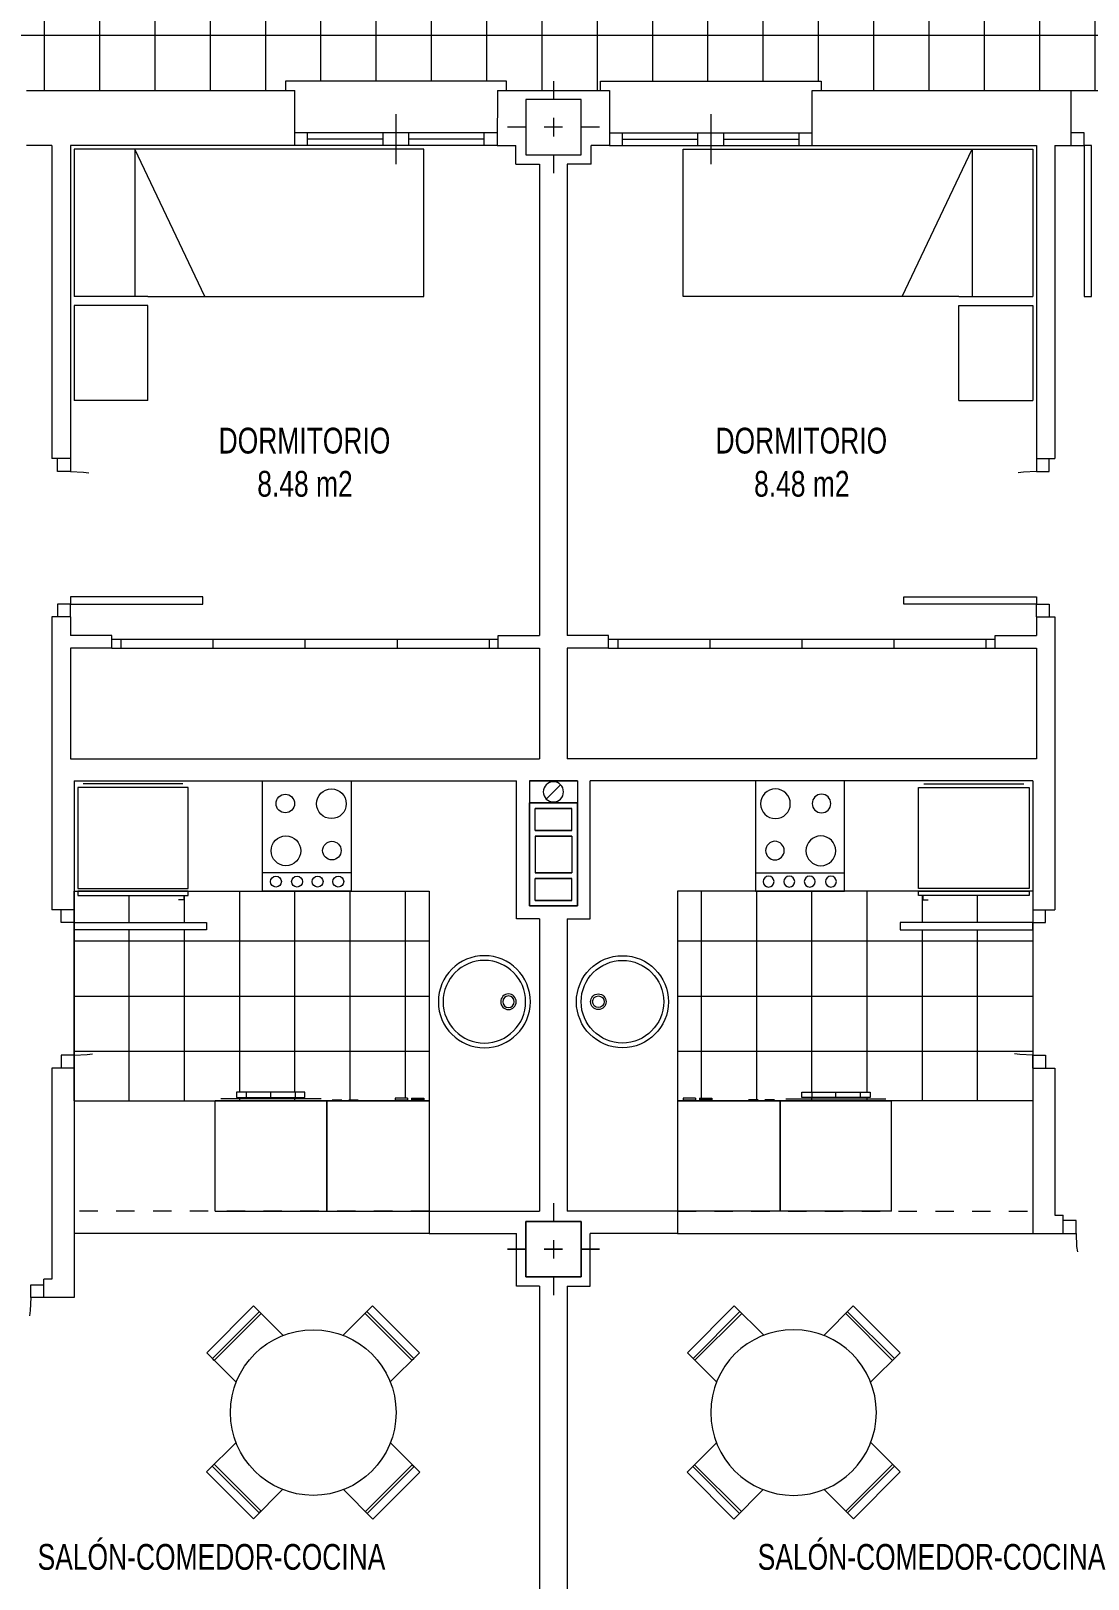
# Model space of a CAD drawing. Header units: millimetres. Extents: x 1426 to 1585, y -58 to 4.
# Drawn here: x 1513.29 to 1519.03, y -48.42 to -40.01 of the extents above; entities that cross this region are included whole.
import ezdxf
from ezdxf.enums import TextEntityAlignment as Align

# ---------------------------------------------------------------- set-up
doc = ezdxf.new("R2010")
doc.units = ezdxf.units.MM
doc.header["$LTSCALE"] = 0.35
for name, pattern in [('DASHDOT', [1, 0.5, -0.25, 0, -0.25]), ('HIDDEN', [0.375, 0.25, -0.125]), ('PUNTOS', [6.35, 0, -6.35])]:
    doc.linetypes.add(name, pattern=pattern)
for name, color, linetype, lineweight in [('BAJANTES', 9, 'Continuous', 0), ('BARRIDO_PUERTA', 251, 'PUNTOS', 0), ('CARPINTERIA', 4, 'Continuous', 0), ('COCINA', 7, 'Continuous', 0), ('ESCALERAS', 7, 'Continuous', 0), ('GRAFISMOS', 8, 'DASHDOT', 0), ('MUEBLES', 7, 'Continuous', 0), ('MUROS', 1, 'Continuous', 0), ('OCULTO', 11, 'HIDDEN', 0), ('PILARES', 7, 'Continuous', 0), ('SANITARIOS', 7, 'Continuous', 0), ('SHUNT', 9, 'Continuous', 0), ('SOLERIA', 251, 'Continuous', 0), ('SUPERFICIES', 2, 'Continuous', 0), ('TEXTOS', 3, 'Continuous', 0)]:
    doc.layers.add(name, color=color, linetype=linetype, lineweight=lineweight)
doc.styles.add('SWIS721 Lt', font='swisscl.ttf')

# ---------------------------------------------------------------- blocks, each defined once
blk = doc.blocks.new('PILAR 30x30')
at = {"layer": 'GRAFISMOS', "ltscale": 0.5}
for p, q in [((0, 0.2499999999999858), (0, -0.2499999999999858)), ((0.2499999999999716, 0), (-0.25, 0))]:
    blk.add_line(p, q, dxfattribs=at)
at = {"layer": 'PILARES'}
blk.add_lwpolyline([(0.1499999999999773, -0.1500000000000021), (0.1499999999999773, 0.149999999999995), (-0.1500000000000057, 0.149999999999995), (-0.1500000000000057, -0.1500000000000021)], close=True, dxfattribs=at)
blk = doc.blocks.new('SHUNT 56x21')
at = {"layer": 'SHUNT'}
for p, q in [((0, 0.2599999999999909), (0, 0)), ((0.5599999999999454, 0.2599999999996783), (0, 0.2599999999999909)), ((0.5599999999999454, 0.2599999999996783), (0.5599999999999739, -1.56319401867222e-13)), ((0.1500000000000909, 0.2300000000000182), (0.0300000000000864, 0.2300000000000182)), ((0.0300000000000864, 0.2300000000000182), (0.0300000000000864, 0.02999999999997272)), ((0.1500000000000909, 0.2300000000000182), (0.1500000000000909, 0.02999999999997272)), ((0.1800000000000637, 0.2300000000000182), (0.1800000000000637, 0.02999999999997272)), ((0.1800000000000637, 0.2300000000000182), (0.3799999999999955, 0.2300000000000182)), ((0.3799999999999955, 0.2300000000000182), (0.3799999999999955, 0.02999999999997272)), ((0.5299999999999727, 0.2299999999998477), (0.4099999999999682, 0.2299999999998477)), ((0.4099999999999682, 0.2299999999998477), (0.4099999999999682, 0.02999999999980218)), ((0.5299999999999727, 0.2299999999998477), (0.5299999999999727, 0.02999999999980218)), ((0, 0), (0.5599999999999739, -1.56319401867222e-13)), ((0.1500000000000909, 0.02999999999997272), (0.0300000000000864, 0.02999999999997272)), ((0.1800000000000637, 0.02999999999997272), (0.3799999999999955, 0.02999999999997272)), ((0.5299999999999727, 0.02999999999980218), (0.4099999999999682, 0.02999999999980218))]:
    blk.add_line(p, q, dxfattribs=at)
blk = doc.blocks.new('bajante')
at = {"layer": 'BAJANTES'}
blk.add_line((-0.03889087296533944, -0.03889087296518312), (0.03889087296511207, 0.03889087296535365), dxfattribs=at)
blk.add_circle((0, 0), 0.055, dxfattribs=at)
blk = doc.blocks.new('A$C7B596D43')
at = {"layer": 'MUEBLES'}
for p, q in [((-1.419790294221457e-07, 1.498506282077116), (-1.419790294221457e-07, 1.899999949663197)), ((0.5157371351176607, 1.899999949663197), (-1.419790010004363e-07, 1.899999949663197)), ((0.5157371351176607, 1.498506282077116), (0.5157371351176607, 1.899999949663197)), ((0.5640066828195813, 1.498506282077102), (0.5640066828195813, 1.899999949663183)), ((1.364006682819593, 1.899999949663197), (0.5640066828195813, 1.899999949663183)), ((1.364006682819593, -5.03368084991962e-08), (1.364006682819593, 1.899999949663197)), ((1.364006682819593, 1.569999949663185), (0.5640066828195813, 1.569999949663185)), ((0.5640066828195813, 1.189999949663189), (1.364006682819593, 1.569999949663185)), ((-1.419790294221457e-07, 1.498506282077116), (0.5157371351176607, 1.498506282077116)), ((0.5640066828195813, 1.498506282077102), (0.5640066828195813, -5.03368084991962e-08)), ((0.5640066828195813, -5.03368084991962e-08), (1.364006682819593, -5.03368084991962e-08))]:
    blk.add_line(p, q, dxfattribs=at)
blk = doc.blocks.new('M MESA o90')
at = {"layer": 'MUEBLES'}
for p, q in [((-0.1799999999998363, 0.412431812545492), (-0.1799999999998363, 0.6384318125456048)), ((-0.1799999999998363, 0.6384318125456048), (0.180000000000291, 0.6384318125456048)), ((-0.1799999999998363, 0.580431812545612), (-0.1799999999998363, 0.594431812545281)), ((-0.1799999999998363, 0.594431812545281), (0.180000000000291, 0.594431812545281)), ((0.180000000000291, 0.6384318125456048), (0.180000000000291, 0.412431812545492)), ((0.180000000000291, 0.580431812545612), (-0.1799999999998363, 0.580431812545612)), ((-0.6375531557405338, -0.1779999999998836), (-0.6375531557405338, 0.181999999999789)), ((-0.6375531557405338, 0.181999999999789), (-0.4115531557404211, 0.181999999999789)), ((-0.5935531557406648, -0.1779999999998836), (-0.5935531557406648, 0.181999999999789)), ((-0.5795531557405411, 0.181999999999789), (-0.5795531557405411, -0.1779999999998836)), ((0.6375531557405338, 0.181999999999789), (0.4115531557404211, 0.181999999999789)), ((0.5795531557405411, 0.181999999999789), (0.5795531557405411, -0.1779999999998836)), ((0.5935531557406648, -0.1779999999998836), (0.5935531557406648, 0.181999999999789)), ((0.6375531557405338, -0.1779999999998836), (0.6375531557405338, 0.181999999999789)), ((-0.4115531557404211, -0.1779999999998836), (-0.6375531557405338, -0.1779999999998836)), ((-0.5795531557405411, -0.1779999999998836), (-0.5935531557406648, -0.1779999999998836)), ((0.4115531557404211, -0.1779999999998836), (0.6375531557405338, -0.1779999999998836)), ((0.5795531557405411, -0.1779999999998836), (0.5935531557406648, -0.1779999999998836)), ((-0.1799999999998363, -0.6384318125456048), (-0.1799999999998363, -0.412431812545492)), ((0.180000000000291, -0.412431812545492), (0.180000000000291, -0.6384318125456048)), ((-0.1799999999998363, -0.580431812545612), (0.180000000000291, -0.580431812545612)), ((0.180000000000291, -0.580431812545612), (0.180000000000291, -0.594431812545281)), ((0.180000000000291, -0.594431812545281), (-0.1799999999998363, -0.594431812545281)), ((0.180000000000291, -0.6384318125456048), (-0.1799999999998363, -0.6384318125456048))]:
    blk.add_line(p, q, dxfattribs=at)
blk.add_circle((0, 0), 0.4499999999995907, dxfattribs=at)
blk = doc.blocks.new('C COCINA')
at = {"layer": 'COCINA'}
blk.add_line((0.241602562045955, -0.4992061427551562), (-0.2416025620464097, -0.4992061427551562), dxfattribs=at)
blk.add_lwpolyline([(0.241602562045955, -0.599999999999909), (-0.2416025620464097, -0.599999999999909), (-0.2416025620464097, 0), (0.241602562045955, 0)], close=True, dxfattribs=at)
for centre, radius in [((-0.117076651763, -0.123541167833082), 0.05039692862239899), ((0.1333040751810586, -0.1246753765371977), 0.08079242269822089), ((-0.1134664561068348, -0.380264500404337), 0.08079242269822089), ((0.1361538410769754, -0.3791302917002213), 0.05039692862239899), ((-0.1679590003532212, -0.5474320241692112), 0.02971582313937692), ((-0.05297168472679914, -0.5474320241692112), 0.02971582313937692), ((0.0581396539682828, -0.5474320241692112), 0.02971582313937692), ((0.1705429849735083, -0.5474320241692112), 0.02971582313937692)]:
    blk.add_circle(centre, radius, dxfattribs=at)
blk = doc.blocks.new('C FREGADERO1')
at = {"layer": 'SANITARIOS'}
for centre, radius in [((0, -0.2999968047433867), 0.2499999950000047), ((0, -0.2999968047433867), 0.2242263776581457), ((0, -0.1691363783693305), 0.04227118837031624), ((0, -0.1691363783693305), 0.03146018602145409)]:
    blk.add_circle(centre, radius, dxfattribs=at)
blk = doc.blocks.new('C FRIGORIFICO')
at = {"layer": 'COCINA'}
for p, q in [((0.6199999999985266, -0.03575461507762157), (0.01999999999861757, -0.03575461507762157)), ((0.01999999999861757, -0.03575461507762157), (0.01999999999861757, -0.5857546150778035)), ((0.591668803025641, -0.01719124852797904), (0.049155221874571, -0.01719124852752429)), ((0.6199999999985266, -0.5857546150778035), (0.6199999999985266, -0.03575461507762157)), ((0.01999999999861757, -0.5857546150778035), (0.6199999999985266, -0.5857546150778035)), ((0.6198687664023055, -0.599999999999909), (0.01961240309901768, -0.599999999999909)), ((0.01961240309901768, -0.599999999999909), (0.01961240309901768, -0.622828914227739)), ((0.01961240309901768, -0.622828914227739), (0.6198687664023055, -0.622828914227739)), ((0.5970402246211961, -0.6470007057637304), (0.5674974058456428, -0.6470007057637304)), ((0.5970402246211961, -0.622828914227739), (0.5970402246211961, -0.6470007057637304)), ((0.6198687664023055, -0.622828914227739), (0.6198687664023055, -0.599999999999909))]:
    blk.add_line(p, q, dxfattribs=at)
blk = doc.blocks.new('C LAVADORA')
at = {"layer": 'SANITARIOS'}
for p, q in [((-0.3025210084038008, 0), (-0.3025210084038008, -0.6000000000003638)), ((-0.3025210084033461, 0), (0.3025210084033461, 0)), ((0.3025210084033461, 0), (0.3025210084033461, -0.6000000000003638)), ((0.3025210084033461, -0.6000000000003638), (-0.3025210084033461, -0.6000000000003638)), ((0.2722689075631024, -0.6100840336134752), (-0.2722689075631024, -0.6100840336134752)), ((-0.1865546218486998, -0.6176470588234224), (0.1840336134450808, -0.6176470588234224)), ((-0.1865546218486998, -0.6478991596641208), (-0.1865546218486998, -0.6176470588234224)), ((0.1840336134450808, -0.6478991596641208), (-0.1865546218486998, -0.6478991596641208)), ((-0.1336134453781597, -0.6176470588234224), (-0.1336134453781597, -0.6478991596641208)), ((0, -0.6176470588234224), (0, -0.6478991596641208)), ((0.1310924369745408, -0.6478991596641208), (0.1310924369745408, -0.6176470588234224)), ((0.1840336134450808, -0.6176470588234224), (0.1840336134450808, -0.6478991596641208))]:
    blk.add_line(p, q, dxfattribs=at)
blk.add_lwpolyline([(0.1840336134450808, -0.6478991596641208), (-0.1865546218486998, -0.6478991596641208), (-0.1865546218486998, -0.6176470588234224), (0.1840336134450808, -0.6176470588234224), (0.1840336134450808, -0.6478991596641208)], dxfattribs=at)
blk = doc.blocks.new('C LAVAVAJILLAS')
at = {"layer": 'SANITARIOS'}
for p, q in [((-0.2784107946026779, -0.6000000000003638), (-0.2784107946026779, 0)), ((-0.2784107946026779, 0), (0.2784107946026779, 0)), ((0.2784107946031327, -0.6000000000003638), (0.2784107946031327, 0)), ((0.2784107946026779, -0.6000000000003638), (-0.2784107946026779, -0.6000000000003638)), ((-0.2478260869561382, -0.6053973013495124), (-0.1956521739130039, -0.6053973013495124)), ((-0.1587706146924575, -0.6053973013495124), (-0.1065967016488685, -0.6053973013495124)), ((0.09310344827599693, -0.6053973013495124), (0.1605697151426284, -0.6053973013495124)), ((0.09310344827599693, -0.6152923538234063), (0.09310344827599693, -0.6053973013495124)), ((0.1605697151426284, -0.6152923538234063), (0.09310344827599693, -0.6152923538234063)), ((0.1605697151426284, -0.6152923538234063), (0.1605697151426284, -0.6053973013495124)), ((0.248725637181451, -0.6053973013495124), (0.1821589205401324, -0.6053973013495124)), ((0.1821589205401324, -0.6152923538234063), (0.1821589205401324, -0.6053973013495124)), ((0.1821589205401324, -0.6152923538234063), (0.248725637181451, -0.6152923538234063)), ((0.248725637181451, -0.6152923538234063), (0.248725637181451, -0.6053973013495124))]:
    blk.add_line(p, q, dxfattribs=at)
blk = doc.blocks.new('C P072')
at = {"layer": 'BARRIDO_PUERTA'}
blk.add_arc((0.06790447680714351, -0.0008679941265654634), 0.722096044878664, 0.06887229536583446, 86.65797362140653, dxfattribs=at)
at = {"layer": 'CARPINTERIA'}
for p, q in [((0.07000000000016371, 0.7200000000002547), (0.1100000000005821, 0.7200000000002547)), ((0.07000000000016371, 0), (0.07000000000016371, 0.7200000000002547)), ((0.1100000000005821, 0.7200000000002547), (0.1100000000005821, 0)), ((0, 0), (0.07000000000016371, 0)), ((0.1100000000005821, 0), (0.07000000000016371, 0)), ((0.07000000000016371, 0), (0.07000000000016371, -0.07000000000016371)), ((0.7900000000004184, 0), (0.7900000000004184, -0.07000000000016371)), ((0.8600000000005821, -9.094947017729282e-13), (0.7900000000004184, 0)), ((0.07000000000016371, -0.07000000000016371), (0, -0.07000000000016371)), ((0.7900000000004184, -0.07000000000016371), (0.8600000000005821, -0.07000000000061846))]:
    blk.add_line(p, q, dxfattribs=at)
blk = doc.blocks.new('C P082')
at = {"layer": 'BARRIDO_PUERTA'}
blk.add_arc((0.07000000000016371, 0), 0.8200000000001637, 2.605510395054913e-11, 87.20397430368445, dxfattribs=at)
at = {"layer": 'CARPINTERIA'}
for p, q in [((0.07000000000016371, 0.8190238091779065), (0.1100000000005821, 0.8190238091779065)), ((0.07000000000016371, 0), (0.07000000000016371, 0.8190238091779065)), ((0.1100000000005821, 0.8190238091779065), (0.1100000000005821, 0)), ((0, 0), (0.07000000000016371, 0)), ((0.1100000000005821, 0), (0.07000000000016371, 0)), ((0.07000000000016371, 0), (0.07000000000016371, -0.07000000000016371)), ((0.8900000000003274, 0), (0.8900000000003274, -0.07000000000016371)), ((0.9600000000004911, -9.094947017729282e-13), (0.8900000000003274, 0)), ((0.07000000000016371, -0.07000000000016371), (0, -0.07000000000016371)), ((0.8900000000003274, -0.07000000000016371), (0.9600000000004911, -0.07000000000061846))]:
    blk.add_line(p, q, dxfattribs=at)
blk = doc.blocks.new('A$C26967853')
at = {"layer": 'CARPINTERIA'}
for p, q in [((1.200000179804874, 0.4499997227594577), (1.798055109247798e-07, 0.4499997227599408)), ((1.798055109247798e-07, 0.4499997227599408), (1.798055109247798e-07, 0.3999997227597589)), ((1.200000179804874, 0.3999997227592758), (1.200000179804874, 0.4499997227594577)), ((0.6000001798051926, 0.2699997227596356), (0.6000001798051926, -2.772389819938326e-07)), ((0.6000001798056473, 0.1699997227597265), (0.05000017980478333, 0.1699997227597407)), ((0.1200001798054018, 0.09999972275957703), (0.1200001798054018, 0.1699997227597407)), ((0.5300001798059384, 0.09999972275956281), (0.5300001798059384, 0.1699997227597265)), ((1.150000179804692, 0.1699997227592576), (0.6000001798051926, 0.1699997227597265)), ((0.6700001798058111, 0.09999972275956281), (0.6700001798058111, 0.1699997227597265)), ((1.0795937310304, 0.09999972275909386), (1.0795937310304, 0.1699997227592576)), ((0.6000001798056473, 0.09999972275956281), (0.05000017980478333, 0.09999972275957703)), ((0.5300001798059384, 0.134999722759872), (0.1200001798054018, 0.1349997227598863)), ((1.150000179804692, 0.09999972275909386), (0.6000001798051926, 0.09999972275956281)), ((1.0795937310304, 0.1349997227594031), (0.6700001798058111, 0.134999722759872))]:
    blk.add_line(p, q, dxfattribs=at)
blk = doc.blocks.new('ARMARIO 4H')
at = {"layer": 'CARPINTERIA'}
for p, q in [((0, 0.04999999999999716), (2.099999999999909, 0.04999999999999716)), ((0, 0), (2.099999999999909, 0)), ((0.04999999999995453, 0.04999999999999716), (0.04999999999995453, 0)), ((0.5499999999999545, 0.04999999999999716), (0.5499999999999545, 0)), ((1.049999999999955, 0.04999999999999716), (1.049999999999955, 0)), ((1.549999999999955, 0.04999999999999716), (1.549999999999955, 0)), ((2.049999999999955, 0.04999999999999716), (2.049999999999955, 0))]:
    blk.add_line(p, q, dxfattribs=at)

msp = doc.modelspace()

# ---------------------------------------------------------------- hatches: boundary and pattern name
at = {"layer": 'SOLERIA'}
h = msp.add_hatch(dxfattribs=at)
h.set_pattern_fill('ANSI37', color=256, scale=2.403, angle=45, style=0)
h.set_pattern_definition([(90, (1505.251627158006, -39.73548816322316), (-0.300375, 5.551115123125783e-17), []), (180, (1505.251627158006, -39.73548816322316), (-5.551115123125783e-17, -0.300375), [])])
h.paths.add_polyline_path([(1490.303187870864, -39.13549588361904), (1496.951204753269, -39.1354958836185), (1496.951204753269, -37.94551151334705), (1499.151204766196, -37.94551148324029), (1499.151204766196, -39.13549588027013), (1511.402049485929, -39.13549588361851), (1511.402049486787, -39.04549574618766), (1513.552049414036, -39.04549587481575), (1513.552049405238, -39.13549588361875), (1520.200066445148, -39.13549588361909), (1520.200066445148, -40.33548044282728), (1517.582043143207, -40.33548044283207), (1517.582043143207, -40.28548044283189), (1516.382043143207, -40.28548044283237), (1516.382043143207, -40.33548044282717), (1515.87122256936, -40.33548044283256), (1515.87122256936, -40.28548044283237), (1514.67122256936, -40.28548044283189), (1514.67122256936, -40.33548044283207), (1510.525824208757, -40.33548156755221), (1510.525824208757, -40.28548156755203), (1509.325824208757, -40.28548156755155), (1509.325824208757, -40.33548156755173), (1506.707037367578, -40.33548044283207), (1506.707037367578, -40.28548044283189), (1505.507037367579, -40.28548044283237), (1505.507037367579, -40.33548044282717), (1504.996216793731, -40.33548044282724), (1504.996216793731, -40.28548044283237), (1503.796216793732, -40.28548044283189), (1503.796216793732, -40.33548044283207), (1501.177429952552, -40.33548044282664), (1501.177429952552, -40.28548156755155), (1499.977429952553, -40.28548156755203), (1499.977429952553, -40.33548044282724), (1495.832025327116, -40.33548044283207), (1495.832025327116, -40.28548044283189), (1494.632025327117, -40.28548044283237), (1494.632025327117, -40.33548044282717), (1494.121204753269, -40.33548044283256), (1494.121204753269, -40.28548044283237), (1492.92120475327, -40.28548044283189), (1492.92120475327, -40.33548044283207), (1490.303187870864, -40.33548044282731)])
h = msp.add_hatch(dxfattribs=at)
h.set_pattern_fill('ANSI37', color=256, scale=2.4, angle=45, style=0)
h.set_pattern_definition([(90, (1513.522434712967, -45.25465120839183), (-0.3000000000000001, 5.551115123125783e-17), []), (180, (1513.522434712967, -45.25465120839183), (-5.551115123125785e-17, -0.3), [])])
h.paths.add_polyline_path([(1515.451634267742, -44.68548043336985), (1514.14230065644, -44.68548043336991), (1514.142300656439, -44.70830934759754), (1513.542044293136, -44.70830934759757), (1513.542044293136, -44.68548043336991), (1513.522431890037, -44.6854804333699), (1513.522431890037, -44.78548043336983), (1513.522434712968, -44.78548043336983), (1513.522434712968, -44.85548043337001), (1514.242434712968, -44.85548043337003), (1514.242434712968, -44.89548043337044, -0.3968827745499082), (1513.522434712967, -45.57548043337017), (1513.522434712967, -45.64548043336983), (1513.522431890037, -45.64548043336983), (1513.522431890037, -45.82382198341381), (1515.451634267742, -45.82382198341309)])
h.paths.add_polyline_path([(1514.776309798762, -45.77592282374895), (1514.776309798761, -45.80617492459003), (1514.405721563468, -45.80617492459003), (1514.405721563468, -45.77592282374935)], flags=16)
h.paths.add_polyline_path([(1515.266311436598, -45.80852962959006), (1515.333777703465, -45.80852962959006), (1515.333777703465, -45.81842468206396), (1515.266311436598, -45.81842468206396)], flags=16)
h.paths.add_polyline_path([(1515.355366908863, -45.80852962959006), (1515.421933625504, -45.80852962959006), (1515.421933625504, -45.81842468206394), (1515.355366908862, -45.81842468206396)], flags=16)
h.paths.add_polyline_path([(1514.242434712968, -44.89548043337044), (1513.522434712968, -44.89548043337044), (1513.522434712967, -45.57548043337017, 0.3968827745499082)], flags=17)
h = msp.add_hatch(dxfattribs=at)
h.set_pattern_fill('ANSI37', color=256, scale=2.4, angle=45, style=0)
h.set_pattern_definition([(90, (1518.730823323288, -45.25465120839183), (0.3, 5.551115123125783e-17), []), (7.016477563892661e-15, (1518.730823323288, -45.25465120839183), (5.551115123125783e-17, -0.3), [])])
h.paths.add_polyline_path([(1516.801623768513, -44.68548043336985), (1518.110957379816, -44.68548043336991), (1518.110957379816, -44.70830934759754), (1518.711213743119, -44.70830934759757), (1518.711213743119, -44.68548043336991), (1518.730826146219, -44.6854804333699), (1518.730826146219, -44.78548043336983), (1518.730823323287, -44.78548043336983), (1518.730823323287, -44.85548043337001), (1518.010823323287, -44.85548043337003), (1518.010823323287, -44.89548043337044, 0.3968827745499082), (1518.730823323288, -45.57548043337017), (1518.730823323288, -45.64548043336983), (1518.730826146219, -45.64548043336983), (1518.730826146219, -45.82382198341381), (1516.801623768513, -45.82382198341309)])
h.paths.add_polyline_path([(1517.476948237494, -45.77592282374895), (1517.476948237494, -45.80617492459003), (1517.847536472788, -45.80617492459003), (1517.847536472788, -45.77592282374935)], flags=16)
h.paths.add_polyline_path([(1516.986946599657, -45.80852962959006), (1516.91948033279, -45.80852962959006), (1516.91948033279, -45.81842468206396), (1516.986946599657, -45.81842468206396)], flags=16)
h.paths.add_polyline_path([(1516.897891127393, -45.80852962959006), (1516.831324410751, -45.80852962959006), (1516.831324410751, -45.81842468206394), (1516.897891127393, -45.81842468206396)], flags=16)
h.paths.add_polyline_path([(1518.010823323287, -44.89548043337044), (1518.730823323287, -44.89548043337044), (1518.730823323288, -45.57548043337017, -0.3968827745499082)], flags=17)

# ---------------------------------------------------------------- linework, layer by layer
at = {"layer": 'COCINA'}
for p, q in [((1513.522435728191, -44.6854804333695), (1515.451638105896, -44.68548043336948)), ((1515.451638105896, -44.68548043336948), (1515.451638105896, -45.82382197395388)), ((1518.730829984373, -44.68548043336948), (1516.801627606668, -44.68548043336948)), ((1516.801627606668, -44.68548043336948), (1516.801627606668, -45.82382197395388)), ((1513.522435728191, -45.82382198341345), (1515.451622621079, -45.82382198341273)), ((1514.289759015067, -46.42382198341259), (1514.289759015066, -45.82382198341251)), ((1518.730829984373, -45.82382198341343), (1516.801643091484, -45.82382198341273)), ((1517.963506697497, -46.42382198341259), (1517.963506697497, -45.82382198341251))]:
    msp.add_line(p, q, dxfattribs=at)
at = {"layer": 'ESCALERAS', "lineweight": 0}
for p, q in [((1515.996625179981, -44.08548043336945), (1516.256625179981, -44.08548043336996)), ((1516.256640532583, -44.08548043336945), (1515.996640532583, -44.08548043336996))]:
    msp.add_line(p, q, dxfattribs=at)
at = {"layer": 'ESCALERAS'}
for p, q in [((1515.996625179981, -44.08548043336945), (1515.996625179981, -44.76548043338432)), ((1516.256640532583, -44.08548043336945), (1516.256640532583, -44.76548043338432)), ((1516.256625179981, -44.76548043338486), (1515.996625179981, -44.76548043338432)), ((1515.996640532583, -44.76548043338486), (1516.256640532583, -44.76548043338432)), ((1515.451622683597, -46.54382243333115), (1513.522435728191, -46.54382243333115)), ((1516.801643028967, -46.54382243333124), (1518.730829984374, -46.54382243333122))]:
    msp.add_line(p, q, dxfattribs=at)
at = {"layer": 'MUROS', "lineweight": 0}
for p, q in [((1513.263211951788, -40.33548044282723), (1514.72122256936, -40.33548044282725)), ((1515.822035466908, -40.33548044282724), (1515.821629018133, -40.63548044283223)), ((1515.822035466908, -40.33548044282724), (1516.431230245659, -40.33548044282717)), ((1516.431230245659, -40.33548044282724), (1516.431636694434, -40.63548044283223)), ((1517.532043143207, -40.33548044282728), (1518.940066213097, -40.33548044282724)), ((1513.352451003443, -40.63548044283227), (1513.263211951788, -40.63548044283228)), ((1513.40243572819, -40.63548044283227), (1513.313199499466, -40.63548044283227)), ((1513.40243572819, -40.63548044283235), (1513.402435728191, -42.33548043336885)), ((1513.502438551121, -40.63548044283235), (1513.502438551121, -42.33548043336885)), ((1514.72122256936, -40.6354804428323), (1513.502438551121, -40.63548044283227)), ((1515.821629018133, -40.63548044283223), (1515.922035466908, -40.63548044283223)), ((1516.431636694437, -40.63548044283223), (1516.331230245662, -40.63548044283223)), ((1517.532043143207, -40.63548044283228), (1518.750827161443, -40.63548044283227)), ((1518.750827161443, -40.63548044283235), (1518.750827161443, -42.33548043336891)), ((1518.850829984373, -40.63548044283235), (1518.850829984373, -42.33548043336892)), ((1518.850829984373, -40.63548044283227), (1518.940066213097, -40.63548044283227)), ((1515.922035466908, -40.73551132440979), (1516.051629018132, -40.73551132440981)), ((1516.051622753294, -40.73549588361826), (1516.051622753294, -43.29548043336947)), ((1516.331230245659, -40.73551132440979), (1516.201636694435, -40.73551132440981)), ((1516.20164295927, -40.73549588361826), (1516.201642959269, -43.29548043336953)), ((1513.402435728191, -43.19548043336945), (1513.402435728191, -44.78548043336949)), ((1513.502438551121, -43.19548043336946), (1513.50243855112, -43.29548043336946)), ((1518.750827161443, -43.19548043336952), (1518.750827161443, -43.2954804333695)), ((1518.850829984373, -43.19548043336949), (1518.850829984373, -44.78548043336949)), ((1513.727030652207, -43.29548043336946), (1513.50243855112, -43.29548043336946)), ((1513.727030652207, -43.36548043336945), (1513.727030652207, -43.29548043336946)), ((1515.827030652207, -43.36548043336945), (1515.827030652207, -43.29548043336946)), ((1515.827030652207, -43.29548043336946), (1516.051622753294, -43.29548043336946)), ((1516.426235060356, -43.29548043336951), (1516.201642959269, -43.29548043336951)), ((1516.426235060356, -43.36548043336951), (1516.426235060356, -43.29548043336951)), ((1518.526235060355, -43.36548043336951), (1518.526235060355, -43.29548043336951)), ((1518.526235060355, -43.29548043336951), (1518.750827161442, -43.29548043336951)), ((1513.727030652207, -43.36548043336945), (1513.50243855112, -43.36548043336945)), ((1513.50243855112, -43.36548043336945), (1513.50243855112, -43.96548043336946)), ((1515.827030652207, -43.36548043336945), (1516.051622753294, -43.36548043336945)), ((1516.051622753294, -43.36548043336948), (1516.051622753294, -43.96548043336951)), ((1516.426235060356, -43.36548043336951), (1516.201642959269, -43.36548043336951)), ((1516.201642959269, -43.36548043336951), (1516.201642959269, -43.96548043336951)), ((1518.526235060355, -43.36548043336951), (1518.750827161442, -43.36548043336951)), ((1518.750827161443, -43.36548043336949), (1518.750827161443, -43.96548043336947)), ((1513.50243855112, -43.96548043336946), (1516.051622753294, -43.96548043336951)), ((1518.750827161443, -43.96548043336947), (1516.201642959269, -43.96548043336951)), ((1513.52243572819, -44.08548043336946), (1515.926625179981, -44.0854804333695)), ((1513.52243572819, -44.08548043336946), (1513.52243572819, -44.78548043336949)), ((1518.730829984373, -44.08548043336948), (1516.326640532583, -44.0854804333695)), ((1518.730829984373, -44.08548043336948), (1518.730829984373, -44.78548043336948)), ((1516.051622753294, -44.83548043338428), (1516.051622753295, -46.42382243333109)), ((1516.201642959269, -44.83548043338428), (1516.201642959269, -46.42382243333109)), ((1513.402435728191, -45.64548043336948), (1513.402435728191, -46.79251440657087)), ((1513.522435728191, -45.64548043336946), (1513.522435728191, -46.89251440657197)), ((1518.730829984374, -45.64548043336945), (1518.730829984374, -46.54382243333121)), ((1518.850829984373, -45.64548043336948), (1518.850829984373, -46.44382243333011)), ((1515.451622683597, -46.42382243333123), (1516.051622753295, -46.42382243333109)), ((1515.451622683597, -46.42382243333123), (1515.451622683597, -46.54382243333115)), ((1516.801643028967, -46.42382243333123), (1516.201642959269, -46.42382243333109)), ((1516.801643028967, -46.42382243333123), (1516.801643028967, -46.54382243333124)), ((1518.850829984373, -46.44382243333011), (1518.895829984373, -46.44382243333008)), ((1518.895829984374, -46.54382243333122), (1518.895829984373, -46.44382243333008)), ((1515.451622683597, -46.54382243333115), (1515.926632856281, -46.54382243333105)), ((1516.801643028967, -46.54382243333124), (1516.326632856282, -46.54382243333112)), ((1516.801643028967, -46.54382243333124), (1516.326632856282, -46.54382243333114)), ((1513.402435728191, -46.79251440657087), (1513.357435728192, -46.79251440657084)), ((1513.357435728191, -46.89251440657197), (1513.357435728192, -46.79251440657081)), ((1516.051622753295, -46.82965166303891), (1516.051622753294, -51.18548043336956)), ((1516.201642959269, -46.82965166303891), (1516.201642959269, -51.18548043336956)), ((1513.522435728191, -46.89251440657197), (1513.357435728191, -46.89251440657197))]:
    msp.add_line(p, q, dxfattribs=at)
at = {"layer": 'MUROS'}
for p, q in [((1514.72122256936, -40.6354804428323), (1514.72122256936, -40.33548044282725)), ((1517.532043143207, -40.63548044283228), (1517.532043143207, -40.33548044282728)), ((1518.940066213097, -40.6354804428298), (1518.940066213097, -40.33548044282724)), ((1515.922035466908, -40.73551132440979), (1515.922035466908, -40.63548044283223)), ((1516.331230245659, -40.73551132440979), (1516.331230245659, -40.63548044283223)), ((1513.502438551121, -42.33548043336885), (1513.402435728191, -42.33548043336885)), ((1518.750827161443, -42.33548043336892), (1518.850829984373, -42.33548043336892)), ((1518.750827161443, -42.33548043336891), (1518.850829984373, -42.33548043336892)), ((1513.502438551121, -43.19548043336945), (1513.402435728191, -43.19548043336945)), ((1513.502438551121, -43.19548043336946), (1513.402435728191, -43.19548043336945)), ((1518.750827161443, -43.19548043336952), (1518.850829984373, -43.19548043336949)), ((1515.926625179981, -44.83548043338428), (1515.926625179981, -44.0854804333695)), ((1516.326640532583, -44.83548043338428), (1516.326640532583, -44.0854804333695)), ((1513.52243572819, -44.78548043336949), (1513.40243572819, -44.78548043336949)), ((1518.730829984373, -44.78548043336948), (1518.850829984373, -44.78548043336949)), ((1516.051622753294, -44.83548043338428), (1515.926625179981, -44.83548043338428)), ((1516.201642959269, -44.83548043338428), (1516.326640532583, -44.83548043338428)), ((1513.522435728191, -45.64548043336946), (1513.40243572819, -45.64548043336948)), ((1518.730829984374, -45.64548043336945), (1518.850829984373, -45.64548043336948)), ((1515.926632856281, -46.82965166303891), (1515.926632856281, -46.54382243333105)), ((1516.326632856282, -46.82965166303891), (1516.326632856282, -46.54382243333114)), ((1518.730829984374, -46.54382243333121), (1518.895829984374, -46.54382243333122)), ((1516.051622753295, -46.82965166303891), (1515.926632856281, -46.82965166303891)), ((1516.201642959269, -46.82965166303891), (1516.326632856282, -46.82965166303891))]:
    msp.add_line(p, q, dxfattribs=at)
at = {"layer": 'OCULTO'}
for p, q in [((1515.451622683597, -46.42382243333123), (1513.522435728191, -46.42382243333123)), ((1516.801643028967, -46.42382243333123), (1518.730829984374, -46.42382243333123))]:
    msp.add_line(p, q, dxfattribs=at)
at = {"layer": 'SOLERIA'}
for p, q in [((1518.940066213097, -40.33548044282724), (1519.900066290448, -40.33546500203311)), ((1513.522434712968, -44.78548043336983), (1513.522434712967, -45.64548043336983)), ((1518.730823323287, -44.78548043336983), (1518.730823323288, -45.64548043336983))]:
    msp.add_line(p, q, dxfattribs=at)

# ---------------------------------------------------------------- block references
at = {"layer": 'BAJANTES', "xscale": -1, "rotation": 90}
msp.add_blockref('bajante', (1516.126640532583, -44.14548043336917), dxfattribs=at)
at = {"layer": 'CARPINTERIA'}
for name, p in [('A$C26967853', (1514.671222389555, -40.73548016559183)), ('ARMARIO 4H', (1513.727030652207, -43.36548043336945)), ('ARMARIO 4H', (1516.426235060356, -43.36548043336951))]:
    msp.add_blockref(name, p, dxfattribs=at)
at = {"layer": 'CARPINTERIA', "xscale": -1}
msp.add_blockref('A$C26967853', (1517.582043323012, -40.73548016559183), dxfattribs=at)
for name, p, rotation in [('C P082', (1518.940066213097, -40.63548044282985), 180), ('C P072', (1513.502438551121, -43.19548043336945), 270), ('C P072', (1518.730829984373, -44.78548043336949), 90), ('C P072', (1512.497435728191, -46.89251440657146), 180)]:
    msp.add_blockref(name, p, dxfattribs=dict(at, rotation=rotation))
at = {"layer": 'CARPINTERIA'}
for p, rotation in [((1518.750827161442, -43.1954804333695), 90), ((1513.522435728192, -44.78548043336945), 270), ((1519.755829984374, -46.5438224333307), 180)]:
    msp.add_blockref('C P072', p, dxfattribs=dict(at, rotation=rotation))
at = {"layer": 'COCINA'}
for name, p in [('C FRIGORIFICO', (1513.522435728191, -44.08548043336942)), ('C COCINA', (1514.787044554669, -44.08548043336945))]:
    msp.add_blockref(name, p, dxfattribs=at)
at = {"layer": 'COCINA', "xscale": -1}
for name, p in [('C COCINA', (1517.466221157895, -44.08548043336945)), ('C FRIGORIFICO', (1518.730829984373, -44.0854804333694))]:
    msp.add_blockref(name, p, dxfattribs=at)
at = {"layer": 'MUEBLES'}
for name, p, rotation in [('A$C7B596D43', (1515.422438500784, -42.01948712565194), 90), ('M MESA o90', (1514.821963062607, -47.5167054688788), 45.00000000000834)]:
    msp.add_blockref(name, p, dxfattribs=dict(at, rotation=rotation))
at = {"layer": 'MUEBLES', "xscale": -1}
for name, p, rotation in [('A$C7B596D43', (1516.830827211779, -42.01948712565194), 270), ('M MESA o90', (1517.431302649957, -47.5167054688788), 314.9999999999915)]:
    msp.add_blockref(name, p, dxfattribs=dict(at, rotation=rotation))
at = {"layer": 'PILARES'}
for p in [(1516.126632856282, -40.53549588361864), (1516.126632856284, -40.53549588361857), (1516.126632856282, -46.62965166303892)]:
    msp.add_blockref('PILAR 30x30', p, dxfattribs=at)
at = {"layer": 'PILARES', "xscale": -1}
msp.add_blockref('PILAR 30x30', (1516.126632856282, -46.62965166303892), dxfattribs=at)
at = {"layer": 'SANITARIOS', "xscale": -1}
for name, p, rotation in [('C FREGADERO1', (1516.051638105896, -45.28548043336946), 270), ('C LAVADORA', (1514.59228002347, -46.4238219834131), 180), ('C LAVAVAJILLAS', (1515.173211826476, -46.4238219834131), 180)]:
    msp.add_blockref(name, p, dxfattribs=dict(at, rotation=rotation))
at = {"layer": 'SANITARIOS'}
for name, p, rotation in [('C FREGADERO1', (1516.201627606667, -45.28548043336946), 90), ('C LAVAVAJILLAS', (1517.080053886087, -46.4238219834131), 180), ('C LAVADORA', (1517.660985689093, -46.4238219834131), 180)]:
    msp.add_blockref(name, p, dxfattribs=dict(at, rotation=rotation))
at = {"layer": 'SHUNT', "xscale": -1, "rotation": 90}
msp.add_blockref('SHUNT 56x21', (1516.256625179981, -44.20548043338423), dxfattribs=at)
at = {"layer": 'SHUNT', "rotation": 270}
msp.add_blockref('SHUNT 56x21', (1515.996640532583, -44.20548043338423), dxfattribs=at)

# ---------------------------------------------------------------- texts
at = {"layer": 'SUPERFICIES', "style": 'SWIS721 Lt'}
for p in [(1514.777030652207, -42.40219451977055), (1517.47623506036, -42.40219451977055)]:
    msp.add_text('8.48 m2', height=0.14, dxfattribs=at).set_placement(p, align=Align.TOP_CENTER)
at = {"layer": 'TEXTOS', "style": 'SWIS721 Lt'}
for s, p in [('DORMITORIO', (1514.774274810625, -42.23782974037896)), ('DORMITORIO', (1517.473479218778, -42.23782974037896)), ('SALÓN-COMEDOR-COCINA', (1514.26898793711, -48.28349701822427)), ('SALÓN-COMEDOR-COCINA', (1518.181117155397, -48.28349701822427))]:
    msp.add_text(s, height=0.14, dxfattribs=at).set_placement(p, align=Align.MIDDLE)

doc.saveas('drawing.dxf')
